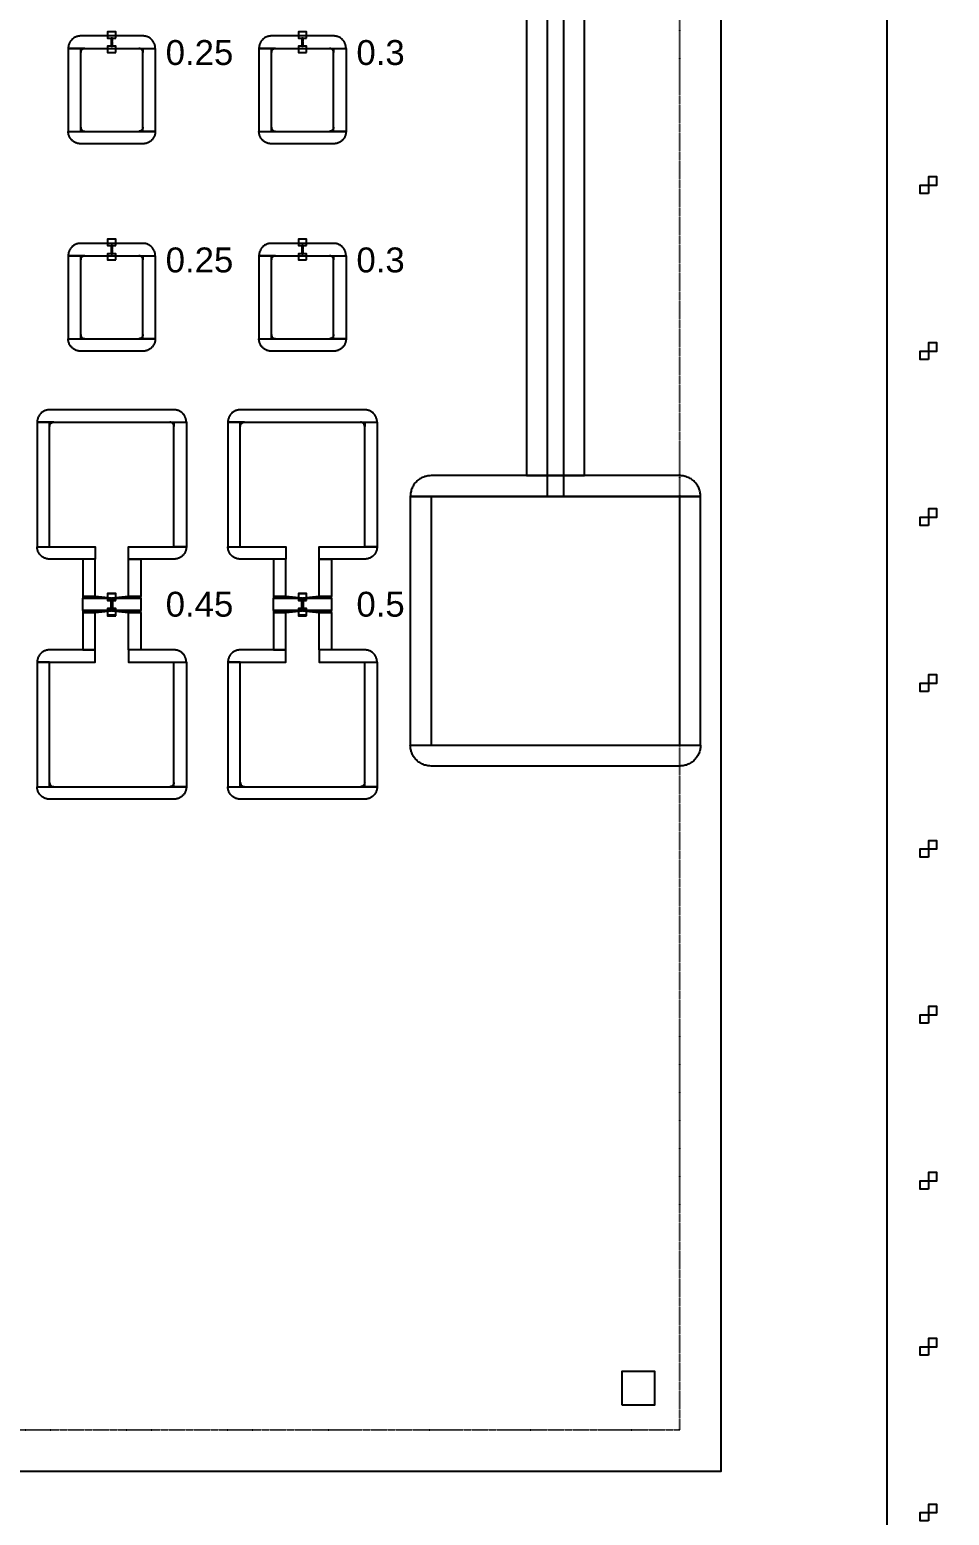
# Model space of a CAD drawing. Extents: x -50000 to 50000, y -50000 to 50000.
# Drawn here: x 19432 to 21650, y -35606 to -32025 of the extents above; entities that cross this region are included whole.
import ezdxf

# ---------------------------------------------------------------- set-up
doc = ezdxf.new("R2010")
doc.units = 0
doc.linetypes.add('DOT', pattern=[0.2, 0, -0.2])
doc.layers.get('0').update_dxf_attribs({"linetype": 'CONTINUOUS'})
for name, color, linetype in [('BASEMETAL', 4, 'CONTINUOUS'), ('DICEGRID', 3, 'CONTINUOUS'), ('FRAME', 8, 'CONTINUOUS'), ('MARKERS', 2, 'CONTINUOUS'), ('SECONDLAYER', 6, 'CONTINUOUS')]:
    doc.layers.add(name, color=color, linetype=linetype)
doc.styles.get("Standard").update_dxf_attribs({"font": 'arial.ttf'})

# ---------------------------------------------------------------- blocks, each defined once
blk = doc.blocks.new('DICINGBORDER')
for points in [[(0, 3600), (20, 3600), (20, 3620), (0, 3620)], [(7200, 3580), (7180, 3580), (7180, 3600), (7200, 3600)], [(0, 3200), (20, 3200), (20, 3220), (0, 3220)], [(7200, 3180), (7180, 3180), (7180, 3200), (7200, 3200)], [(0, 2800), (20, 2800), (20, 2820), (0, 2820)], [(7200, 2780), (7180, 2780), (7180, 2800), (7200, 2800)], [(0, 2400), (20, 2400), (20, 2420), (0, 2420)], [(7200, 2380), (7180, 2380), (7180, 2400), (7200, 2400)], [(0, 2000), (20, 2000), (20, 2020), (0, 2020)], [(7200, 1980), (7180, 1980), (7180, 2000), (7200, 2000)], [(0, 1600), (20, 1600), (20, 1620), (0, 1620)], [(7200, 1580), (7180, 1580), (7180, 1600), (7200, 1600)], [(0, 1200), (20, 1200), (20, 1220), (0, 1220)], [(7200, 1180), (7180, 1180), (7180, 1200), (7200, 1200)], [(0, 800), (20, 800), (20, 820), (0, 820)], [(7200, 780), (7180, 780), (7180, 800), (7200, 800)], [(0, 400), (20, 400), (20, 420), (0, 420)], [(7200, 380), (7180, 380), (7180, 400), (7200, 400)]]:
    blk.add_lwpolyline(points, close=True)
blk = doc.blocks.new('CHIP_JARRAY')
for points in [[(6270, 2800), (6270, 4200), (6130, 4200), (6130, 2800)], [(5130, 3830), (5235, 3830), (5235, 3830), (5235, 3831.6), (5234.8, 3833.1), (5234.6, 3834.7), (5234.3, 3836.2), (5234, 3837.8), (5233.5, 3839.3), (5233, 3840.8), (5232.4, 3842.2), (5231.7, 3843.6), (5231, 3845), (5230.2, 3846.3), (5229.3, 3847.6), (5228.3, 3848.9), (5227.3, 3850.1), (5226.2, 3851.2), (5225.1, 3852.3), (5223.9, 3853.3), (5222.6, 3854.3), (5221.3, 3855.2), (5220, 3856), (5218.6, 3856.7), (5217.2, 3857.4), (5215.8, 3858), (5214.3, 3858.5), (5212.8, 3859), (5211.2, 3859.3), (5209.7, 3859.6), (5208.1, 3859.8), (5206.6, 3860), (5205, 3860), (5055, 3860), (5053.4, 3860), (5051.9, 3859.8), (5050.3, 3859.6), (5048.8, 3859.3), (5047.2, 3859), (5045.7, 3858.5), (5044.2, 3858), (5042.8, 3857.4), (5041.4, 3856.7), (5040, 3856), (5038.7, 3855.2), (5037.4, 3854.3), (5036.1, 3853.3), (5034.9, 3852.3), (5033.8, 3851.2), (5032.7, 3850.1), (5031.7, 3848.9), (5030.7, 3847.6), (5029.8, 3846.3), (5029, 3845), (5028.3, 3843.6), (5027.6, 3842.2), (5027, 3840.8), (5026.5, 3839.3), (5026, 3837.8), (5025.7, 3836.2), (5025.4, 3834.7), (5025.2, 3833.1), (5025, 3831.6), (5025, 3830), (5025, 3830)], [(5590, 3830), (5695, 3830), (5695, 3830), (5695, 3831.6), (5694.8, 3833.1), (5694.6, 3834.7), (5694.3, 3836.2), (5694, 3837.8), (5693.5, 3839.3), (5693, 3840.8), (5692.4, 3842.2), (5691.7, 3843.6), (5691, 3845), (5690.2, 3846.3), (5689.3, 3847.6), (5688.3, 3848.9), (5687.3, 3850.1), (5686.2, 3851.2), (5685.1, 3852.3), (5683.9, 3853.3), (5682.6, 3854.3), (5681.3, 3855.2), (5680, 3856), (5678.6, 3856.7), (5677.2, 3857.4), (5675.8, 3858), (5674.3, 3858.5), (5672.8, 3859), (5671.2, 3859.3), (5669.7, 3859.6), (5668.1, 3859.8), (5666.6, 3860), (5665, 3860), (5515, 3860), (5513.4, 3860), (5511.9, 3859.8), (5510.3, 3859.6), (5508.8, 3859.3), (5507.2, 3859), (5505.7, 3858.5), (5504.2, 3858), (5502.8, 3857.4), (5501.4, 3856.7), (5500, 3856), (5498.7, 3855.2), (5497.4, 3854.3), (5496.1, 3853.3), (5494.9, 3852.3), (5493.8, 3851.2), (5492.7, 3850.1), (5491.7, 3848.9), (5490.7, 3847.6), (5489.8, 3846.3), (5489, 3845), (5488.3, 3843.6), (5487.6, 3842.2), (5487, 3840.8), (5486.5, 3839.3), (5486, 3837.8), (5485.7, 3836.2), (5485.4, 3834.7), (5485.2, 3833.1), (5485, 3831.6), (5485, 3830), (5485, 3830)], [(5055, 3630), (5055, 3830), (5025, 3830), (5025, 3630)], [(5055, 3830), (5055, 3820), (5055.1, 3821), (5055.2, 3822.1), (5055.5, 3823.1), (5055.9, 3824.1), (5056.3, 3825), (5056.9, 3825.9), (5057.6, 3826.7), (5058.3, 3827.4), (5059.1, 3828.1), (5060, 3828.7), (5060.9, 3829.1), (5061.9, 3829.5), (5062.9, 3829.8), (5064, 3829.9), (5065, 3830)], [(5205, 3830), (5205, 3820), (5204.9, 3821), (5204.8, 3822.1), (5204.5, 3823.1), (5204.1, 3824.1), (5203.7, 3825), (5203.1, 3825.9), (5202.4, 3826.7), (5201.7, 3827.4), (5200.9, 3828.1), (5200, 3828.7), (5199.1, 3829.1), (5198.1, 3829.5), (5197.1, 3829.8), (5196, 3829.9), (5195, 3830)], [(5205, 3630), (5205, 3830), (5235, 3830), (5235, 3630)], [(5515, 3630), (5515, 3830), (5485, 3830), (5485, 3630)], [(5515, 3830), (5515, 3820), (5515.1, 3821), (5515.2, 3822.1), (5515.5, 3823.1), (5515.9, 3824.1), (5516.3, 3825), (5516.9, 3825.9), (5517.6, 3826.7), (5518.3, 3827.4), (5519.1, 3828.1), (5520, 3828.7), (5520.9, 3829.1), (5521.9, 3829.5), (5522.9, 3829.8), (5524, 3829.9), (5525, 3830)], [(5665, 3830), (5665, 3820), (5664.9, 3821), (5664.8, 3822.1), (5664.5, 3823.1), (5664.1, 3824.1), (5663.7, 3825), (5663.1, 3825.9), (5662.4, 3826.7), (5661.7, 3827.4), (5660.9, 3828.1), (5660, 3828.7), (5659.1, 3829.1), (5658.1, 3829.5), (5657.1, 3829.8), (5656, 3829.9), (5655, 3830)], [(5665, 3630), (5665, 3830), (5695, 3830), (5695, 3630)], [(5130, 3630), (5235, 3630), (5235, 3630), (5235, 3628.4), (5234.8, 3626.9), (5234.6, 3625.3), (5234.3, 3623.8), (5234, 3622.2), (5233.5, 3620.7), (5233, 3619.2), (5232.4, 3617.8), (5231.7, 3616.4), (5231, 3615), (5230.2, 3613.7), (5229.3, 3612.4), (5228.3, 3611.1), (5227.3, 3609.9), (5226.2, 3608.8), (5225.1, 3607.7), (5223.9, 3606.7), (5222.6, 3605.7), (5221.3, 3604.8), (5220, 3604), (5218.6, 3603.3), (5217.2, 3602.6), (5215.8, 3602), (5214.3, 3601.5), (5212.8, 3601), (5211.2, 3600.7), (5209.7, 3600.4), (5208.1, 3600.2), (5206.6, 3600), (5205, 3600), (5055, 3600), (5053.4, 3600), (5051.9, 3600.2), (5050.3, 3600.4), (5048.8, 3600.7), (5047.2, 3601), (5045.7, 3601.5), (5044.2, 3602), (5042.8, 3602.6), (5041.4, 3603.3), (5040, 3604), (5038.7, 3604.8), (5037.4, 3605.7), (5036.1, 3606.7), (5034.9, 3607.7), (5033.8, 3608.8), (5032.7, 3609.9), (5031.7, 3611.1), (5030.7, 3612.4), (5029.8, 3613.7), (5029, 3615), (5028.3, 3616.4), (5027.6, 3617.8), (5027, 3619.2), (5026.5, 3620.7), (5026, 3622.2), (5025.7, 3623.8), (5025.4, 3625.3), (5025.2, 3626.9), (5025, 3628.4), (5025, 3630), (5025, 3630)], [(5055, 3630), (5055, 3640), (5055.1, 3639), (5055.2, 3637.9), (5055.5, 3636.9), (5055.9, 3635.9), (5056.3, 3635), (5056.9, 3634.1), (5057.6, 3633.3), (5058.3, 3632.6), (5059.1, 3631.9), (5060, 3631.3), (5060.9, 3630.9), (5061.9, 3630.5), (5062.9, 3630.2), (5064, 3630.1), (5065, 3630)], [(5205, 3630), (5205, 3640), (5204.9, 3639), (5204.8, 3637.9), (5204.5, 3636.9), (5204.1, 3635.9), (5203.7, 3635), (5203.1, 3634.1), (5202.4, 3633.3), (5201.7, 3632.6), (5200.9, 3631.9), (5200, 3631.3), (5199.1, 3630.9), (5198.1, 3630.5), (5197.1, 3630.2), (5196, 3630.1), (5195, 3630)], [(5590, 3630), (5695, 3630), (5695, 3630), (5695, 3628.4), (5694.8, 3626.9), (5694.6, 3625.3), (5694.3, 3623.8), (5694, 3622.2), (5693.5, 3620.7), (5693, 3619.2), (5692.4, 3617.8), (5691.7, 3616.4), (5691, 3615), (5690.2, 3613.7), (5689.3, 3612.4), (5688.3, 3611.1), (5687.3, 3609.9), (5686.2, 3608.8), (5685.1, 3607.7), (5683.9, 3606.7), (5682.6, 3605.7), (5681.3, 3604.8), (5680, 3604), (5678.6, 3603.3), (5677.2, 3602.6), (5675.8, 3602), (5674.3, 3601.5), (5672.8, 3601), (5671.2, 3600.7), (5669.7, 3600.4), (5668.1, 3600.2), (5666.6, 3600), (5665, 3600), (5515, 3600), (5513.4, 3600), (5511.9, 3600.2), (5510.3, 3600.4), (5508.8, 3600.7), (5507.2, 3601), (5505.7, 3601.5), (5504.2, 3602), (5502.8, 3602.6), (5501.4, 3603.3), (5500, 3604), (5498.7, 3604.8), (5497.4, 3605.7), (5496.1, 3606.7), (5494.9, 3607.7), (5493.8, 3608.8), (5492.7, 3609.9), (5491.7, 3611.1), (5490.7, 3612.4), (5489.8, 3613.7), (5489, 3615), (5488.3, 3616.4), (5487.6, 3617.8), (5487, 3619.2), (5486.5, 3620.7), (5486, 3622.2), (5485.7, 3623.8), (5485.4, 3625.3), (5485.2, 3626.9), (5485, 3628.4), (5485, 3630), (5485, 3630)], [(5515, 3630), (5515, 3640), (5515.1, 3639), (5515.2, 3637.9), (5515.5, 3636.9), (5515.9, 3635.9), (5516.3, 3635), (5516.9, 3634.1), (5517.6, 3633.3), (5518.3, 3632.6), (5519.1, 3631.9), (5520, 3631.3), (5520.9, 3630.9), (5521.9, 3630.5), (5522.9, 3630.2), (5524, 3630.1), (5525, 3630)], [(5665, 3630), (5665, 3640), (5664.9, 3639), (5664.8, 3637.9), (5664.5, 3636.9), (5664.1, 3635.9), (5663.7, 3635), (5663.1, 3634.1), (5662.4, 3633.3), (5661.7, 3632.6), (5660.9, 3631.9), (5660, 3631.3), (5659.1, 3630.9), (5658.1, 3630.5), (5657.1, 3630.2), (5656, 3630.1), (5655, 3630)], [(5130, 3330), (5235, 3330), (5235, 3330), (5235, 3331.6), (5234.8, 3333.1), (5234.6, 3334.7), (5234.3, 3336.2), (5234, 3337.8), (5233.5, 3339.3), (5233, 3340.8), (5232.4, 3342.2), (5231.7, 3343.6), (5231, 3345), (5230.2, 3346.3), (5229.3, 3347.6), (5228.3, 3348.9), (5227.3, 3350.1), (5226.2, 3351.2), (5225.1, 3352.3), (5223.9, 3353.3), (5222.6, 3354.3), (5221.3, 3355.2), (5220, 3356), (5218.6, 3356.7), (5217.2, 3357.4), (5215.8, 3358), (5214.3, 3358.5), (5212.8, 3359), (5211.2, 3359.3), (5209.7, 3359.6), (5208.1, 3359.8), (5206.6, 3360), (5205, 3360), (5055, 3360), (5053.4, 3360), (5051.9, 3359.8), (5050.3, 3359.6), (5048.8, 3359.3), (5047.2, 3359), (5045.7, 3358.5), (5044.2, 3358), (5042.8, 3357.4), (5041.4, 3356.7), (5040, 3356), (5038.7, 3355.2), (5037.4, 3354.3), (5036.1, 3353.3), (5034.9, 3352.3), (5033.8, 3351.2), (5032.7, 3350.1), (5031.7, 3348.9), (5030.7, 3347.6), (5029.8, 3346.3), (5029, 3345), (5028.3, 3343.6), (5027.6, 3342.2), (5027, 3340.8), (5026.5, 3339.3), (5026, 3337.8), (5025.7, 3336.2), (5025.4, 3334.7), (5025.2, 3333.1), (5025, 3331.6), (5025, 3330), (5025, 3330)], [(5590, 3330), (5695, 3330), (5695, 3330), (5695, 3331.6), (5694.8, 3333.1), (5694.6, 3334.7), (5694.3, 3336.2), (5694, 3337.8), (5693.5, 3339.3), (5693, 3340.8), (5692.4, 3342.2), (5691.7, 3343.6), (5691, 3345), (5690.2, 3346.3), (5689.3, 3347.6), (5688.3, 3348.9), (5687.3, 3350.1), (5686.2, 3351.2), (5685.1, 3352.3), (5683.9, 3353.3), (5682.6, 3354.3), (5681.3, 3355.2), (5680, 3356), (5678.6, 3356.7), (5677.2, 3357.4), (5675.8, 3358), (5674.3, 3358.5), (5672.8, 3359), (5671.2, 3359.3), (5669.7, 3359.6), (5668.1, 3359.8), (5666.6, 3360), (5665, 3360), (5515, 3360), (5513.4, 3360), (5511.9, 3359.8), (5510.3, 3359.6), (5508.8, 3359.3), (5507.2, 3359), (5505.7, 3358.5), (5504.2, 3358), (5502.8, 3357.4), (5501.4, 3356.7), (5500, 3356), (5498.7, 3355.2), (5497.4, 3354.3), (5496.1, 3353.3), (5494.9, 3352.3), (5493.8, 3351.2), (5492.7, 3350.1), (5491.7, 3348.9), (5490.7, 3347.6), (5489.8, 3346.3), (5489, 3345), (5488.3, 3343.6), (5487.6, 3342.2), (5487, 3340.8), (5486.5, 3339.3), (5486, 3337.8), (5485.7, 3336.2), (5485.4, 3334.7), (5485.2, 3333.1), (5485, 3331.6), (5485, 3330), (5485, 3330)], [(5055, 3130), (5055, 3330), (5025, 3330), (5025, 3130)], [(5055, 3330), (5055, 3320), (5055.1, 3321), (5055.2, 3322.1), (5055.5, 3323.1), (5055.9, 3324.1), (5056.3, 3325), (5056.9, 3325.9), (5057.6, 3326.7), (5058.3, 3327.4), (5059.1, 3328.1), (5060, 3328.7), (5060.9, 3329.1), (5061.9, 3329.5), (5062.9, 3329.8), (5064, 3329.9), (5065, 3330)], [(5205, 3330), (5205, 3320), (5204.9, 3321), (5204.8, 3322.1), (5204.5, 3323.1), (5204.1, 3324.1), (5203.7, 3325), (5203.1, 3325.9), (5202.4, 3326.7), (5201.7, 3327.4), (5200.9, 3328.1), (5200, 3328.7), (5199.1, 3329.1), (5198.1, 3329.5), (5197.1, 3329.8), (5196, 3329.9), (5195, 3330)], [(5205, 3130), (5205, 3330), (5235, 3330), (5235, 3130)], [(5515, 3130), (5515, 3330), (5485, 3330), (5485, 3130)], [(5515, 3330), (5515, 3320), (5515.1, 3321), (5515.2, 3322.1), (5515.5, 3323.1), (5515.9, 3324.1), (5516.3, 3325), (5516.9, 3325.9), (5517.6, 3326.7), (5518.3, 3327.4), (5519.1, 3328.1), (5520, 3328.7), (5520.9, 3329.1), (5521.9, 3329.5), (5522.9, 3329.8), (5524, 3329.9), (5525, 3330)], [(5665, 3330), (5665, 3320), (5664.9, 3321), (5664.8, 3322.1), (5664.5, 3323.1), (5664.1, 3324.1), (5663.7, 3325), (5663.1, 3325.9), (5662.4, 3326.7), (5661.7, 3327.4), (5660.9, 3328.1), (5660, 3328.7), (5659.1, 3329.1), (5658.1, 3329.5), (5657.1, 3329.8), (5656, 3329.9), (5655, 3330)], [(5665, 3130), (5665, 3330), (5695, 3330), (5695, 3130)], [(5130, 3130), (5235, 3130), (5235, 3130), (5235, 3128.4), (5234.8, 3126.9), (5234.6, 3125.3), (5234.3, 3123.8), (5234, 3122.2), (5233.5, 3120.7), (5233, 3119.2), (5232.4, 3117.8), (5231.7, 3116.4), (5231, 3115), (5230.2, 3113.7), (5229.3, 3112.4), (5228.3, 3111.1), (5227.3, 3109.9), (5226.2, 3108.8), (5225.1, 3107.7), (5223.9, 3106.7), (5222.6, 3105.7), (5221.3, 3104.8), (5220, 3104), (5218.6, 3103.3), (5217.2, 3102.6), (5215.8, 3102), (5214.3, 3101.5), (5212.8, 3101), (5211.2, 3100.7), (5209.7, 3100.4), (5208.1, 3100.2), (5206.6, 3100), (5205, 3100), (5055, 3100), (5053.4, 3100), (5051.9, 3100.2), (5050.3, 3100.4), (5048.8, 3100.7), (5047.2, 3101), (5045.7, 3101.5), (5044.2, 3102), (5042.8, 3102.6), (5041.4, 3103.3), (5040, 3104), (5038.7, 3104.8), (5037.4, 3105.7), (5036.1, 3106.7), (5034.9, 3107.7), (5033.8, 3108.8), (5032.7, 3109.9), (5031.7, 3111.1), (5030.7, 3112.4), (5029.8, 3113.7), (5029, 3115), (5028.3, 3116.4), (5027.6, 3117.8), (5027, 3119.2), (5026.5, 3120.7), (5026, 3122.2), (5025.7, 3123.8), (5025.4, 3125.3), (5025.2, 3126.9), (5025, 3128.4), (5025, 3130), (5025, 3130)], [(5055, 3130), (5055, 3140), (5055.1, 3139), (5055.2, 3137.9), (5055.5, 3136.9), (5055.9, 3135.9), (5056.3, 3135), (5056.9, 3134.1), (5057.6, 3133.3), (5058.3, 3132.6), (5059.1, 3131.9), (5060, 3131.3), (5060.9, 3130.9), (5061.9, 3130.5), (5062.9, 3130.2), (5064, 3130.1), (5065, 3130)], [(5205, 3130), (5205, 3140), (5204.9, 3139), (5204.8, 3137.9), (5204.5, 3136.9), (5204.1, 3135.9), (5203.7, 3135), (5203.1, 3134.1), (5202.4, 3133.3), (5201.7, 3132.6), (5200.9, 3131.9), (5200, 3131.3), (5199.1, 3130.9), (5198.1, 3130.5), (5197.1, 3130.2), (5196, 3130.1), (5195, 3130)], [(5590, 3130), (5695, 3130), (5695, 3130), (5695, 3128.4), (5694.8, 3126.9), (5694.6, 3125.3), (5694.3, 3123.8), (5694, 3122.2), (5693.5, 3120.7), (5693, 3119.2), (5692.4, 3117.8), (5691.7, 3116.4), (5691, 3115), (5690.2, 3113.7), (5689.3, 3112.4), (5688.3, 3111.1), (5687.3, 3109.9), (5686.2, 3108.8), (5685.1, 3107.7), (5683.9, 3106.7), (5682.6, 3105.7), (5681.3, 3104.8), (5680, 3104), (5678.6, 3103.3), (5677.2, 3102.6), (5675.8, 3102), (5674.3, 3101.5), (5672.8, 3101), (5671.2, 3100.7), (5669.7, 3100.4), (5668.1, 3100.2), (5666.6, 3100), (5665, 3100), (5515, 3100), (5513.4, 3100), (5511.9, 3100.2), (5510.3, 3100.4), (5508.8, 3100.7), (5507.2, 3101), (5505.7, 3101.5), (5504.2, 3102), (5502.8, 3102.6), (5501.4, 3103.3), (5500, 3104), (5498.7, 3104.8), (5497.4, 3105.7), (5496.1, 3106.7), (5494.9, 3107.7), (5493.8, 3108.8), (5492.7, 3109.9), (5491.7, 3111.1), (5490.7, 3112.4), (5489.8, 3113.7), (5489, 3115), (5488.3, 3116.4), (5487.6, 3117.8), (5487, 3119.2), (5486.5, 3120.7), (5486, 3122.2), (5485.7, 3123.8), (5485.4, 3125.3), (5485.2, 3126.9), (5485, 3128.4), (5485, 3130), (5485, 3130)], [(5515, 3130), (5515, 3140), (5515.1, 3139), (5515.2, 3137.9), (5515.5, 3136.9), (5515.9, 3135.9), (5516.3, 3135), (5516.9, 3134.1), (5517.6, 3133.3), (5518.3, 3132.6), (5519.1, 3131.9), (5520, 3131.3), (5520.9, 3130.9), (5521.9, 3130.5), (5522.9, 3130.2), (5524, 3130.1), (5525, 3130)], [(5665, 3130), (5665, 3140), (5664.9, 3139), (5664.8, 3137.9), (5664.5, 3136.9), (5664.1, 3135.9), (5663.7, 3135), (5663.1, 3134.1), (5662.4, 3133.3), (5661.7, 3132.6), (5660.9, 3131.9), (5660, 3131.3), (5659.1, 3130.9), (5658.1, 3130.5), (5657.1, 3130.2), (5656, 3130.1), (5655, 3130)], [(5130, 2928.7), (5310, 2928.7), (5310, 2928.7), (5310, 2930.3), (5309.8, 2931.8), (5309.6, 2933.4), (5309.3, 2934.9), (5309, 2936.5), (5308.5, 2938), (5308, 2939.5), (5307.4, 2940.9), (5306.7, 2942.3), (5306, 2943.7), (5305.2, 2945), (5304.3, 2946.3), (5303.3, 2947.6), (5302.3, 2948.8), (5301.2, 2949.9), (5300.1, 2951), (5298.9, 2952), (5297.6, 2953), (5296.3, 2953.9), (5295, 2954.7), (5293.6, 2955.4), (5292.2, 2956.1), (5290.8, 2956.7), (5289.3, 2957.2), (5287.8, 2957.7), (5286.2, 2958), (5284.7, 2958.3), (5283.1, 2958.5), (5281.6, 2958.7), (5280, 2958.7), (4980, 2958.7), (4978.4, 2958.7), (4976.9, 2958.5), (4975.3, 2958.3), (4973.8, 2958), (4972.2, 2957.7), (4970.7, 2957.2), (4969.2, 2956.7), (4967.8, 2956.1), (4966.4, 2955.4), (4965, 2954.7), (4963.7, 2953.9), (4962.4, 2953), (4961.1, 2952), (4959.9, 2951), (4958.8, 2949.9), (4957.7, 2948.8), (4956.7, 2947.6), (4955.7, 2946.3), (4954.8, 2945), (4954, 2943.7), (4953.3, 2942.3), (4952.6, 2940.9), (4952, 2939.5), (4951.5, 2938), (4951, 2936.5), (4950.7, 2934.9), (4950.4, 2933.4), (4950.2, 2931.8), (4950, 2930.3), (4950, 2928.7), (4950, 2928.7)], [(5590, 2928.7), (5770, 2928.7), (5770, 2928.7), (5770, 2930.3), (5769.8, 2931.8), (5769.6, 2933.4), (5769.3, 2934.9), (5769, 2936.5), (5768.5, 2938), (5768, 2939.5), (5767.4, 2940.9), (5766.7, 2942.3), (5766, 2943.7), (5765.2, 2945), (5764.3, 2946.3), (5763.3, 2947.6), (5762.3, 2948.8), (5761.2, 2949.9), (5760.1, 2951), (5758.9, 2952), (5757.6, 2953), (5756.3, 2953.9), (5755, 2954.7), (5753.6, 2955.4), (5752.2, 2956.1), (5750.8, 2956.7), (5749.3, 2957.2), (5747.8, 2957.7), (5746.2, 2958), (5744.7, 2958.3), (5743.1, 2958.5), (5741.6, 2958.7), (5740, 2958.7), (5440, 2958.7), (5438.4, 2958.7), (5436.9, 2958.5), (5435.3, 2958.3), (5433.8, 2958), (5432.2, 2957.7), (5430.7, 2957.2), (5429.2, 2956.7), (5427.8, 2956.1), (5426.4, 2955.4), (5425, 2954.7), (5423.7, 2953.9), (5422.4, 2953), (5421.1, 2952), (5419.9, 2951), (5418.8, 2949.9), (5417.7, 2948.8), (5416.7, 2947.6), (5415.7, 2946.3), (5414.8, 2945), (5414, 2943.7), (5413.3, 2942.3), (5412.6, 2940.9), (5412, 2939.5), (5411.5, 2938), (5411, 2936.5), (5410.7, 2934.9), (5410.4, 2933.4), (5410.2, 2931.8), (5410, 2930.3), (5410, 2928.7), (5410, 2928.7)], [(4980, 2628.7), (4980, 2928.7), (4950, 2928.7), (4950, 2628.7)], [(4980, 2928.7), (4980, 2918.7), (4980.1, 2919.7), (4980.2, 2920.8), (4980.5, 2921.8), (4980.9, 2922.8), (4981.3, 2923.7), (4981.9, 2924.6), (4982.6, 2925.4), (4983.3, 2926.1), (4984.1, 2926.8), (4985, 2927.4), (4985.9, 2927.8), (4986.9, 2928.2), (4987.9, 2928.5), (4989, 2928.6), (4990, 2928.7)], [(5280, 2928.7), (5280, 2918.7), (5279.9, 2919.7), (5279.8, 2920.8), (5279.5, 2921.8), (5279.1, 2922.8), (5278.7, 2923.7), (5278.1, 2924.6), (5277.4, 2925.4), (5276.7, 2926.1), (5275.9, 2926.8), (5275, 2927.4), (5274.1, 2927.8), (5273.1, 2928.2), (5272.1, 2928.5), (5271, 2928.6), (5270, 2928.7)], [(5280, 2628.7), (5280, 2928.7), (5310, 2928.7), (5310, 2628.7)], [(5440, 2628.7), (5440, 2928.7), (5410, 2928.7), (5410, 2628.7)], [(5440, 2928.7), (5440, 2918.7), (5440.1, 2919.7), (5440.2, 2920.8), (5440.5, 2921.8), (5440.9, 2922.8), (5441.3, 2923.7), (5441.9, 2924.6), (5442.6, 2925.4), (5443.3, 2926.1), (5444.1, 2926.8), (5445, 2927.4), (5445.9, 2927.8), (5446.9, 2928.2), (5447.9, 2928.5), (5449, 2928.6), (5450, 2928.7)], [(5740, 2928.7), (5740, 2918.7), (5739.9, 2919.7), (5739.8, 2920.8), (5739.5, 2921.8), (5739.1, 2922.8), (5738.7, 2923.7), (5738.1, 2924.6), (5737.4, 2925.4), (5736.7, 2926.1), (5735.9, 2926.8), (5735, 2927.4), (5734.1, 2927.8), (5733.1, 2928.2), (5732.1, 2928.5), (5731, 2928.6), (5730, 2928.7)], [(5740, 2628.7), (5740, 2928.7), (5770, 2928.7), (5770, 2628.7)], [(6200, 2750), (6550, 2750), (6550, 2750), (6549.9, 2752.6), (6549.7, 2755.2), (6549.4, 2757.8), (6548.9, 2760.4), (6548.3, 2762.9), (6547.6, 2765.5), (6546.7, 2767.9), (6545.7, 2770.3), (6544.6, 2772.7), (6543.3, 2775), (6541.9, 2777.2), (6540.5, 2779.4), (6538.9, 2781.5), (6537.2, 2783.5), (6535.4, 2785.4), (6533.5, 2787.2), (6531.5, 2788.9), (6529.4, 2790.5), (6527.2, 2791.9), (6525, 2793.3), (6522.7, 2794.6), (6520.3, 2795.7), (6517.9, 2796.7), (6515.5, 2797.6), (6512.9, 2798.3), (6510.4, 2798.9), (6507.8, 2799.4), (6505.2, 2799.7), (6502.6, 2799.9), (6500, 2800), (5900, 2800), (5897.4, 2799.9), (5894.8, 2799.7), (5892.2, 2799.4), (5889.6, 2798.9), (5887.1, 2798.3), (5884.5, 2797.6), (5882.1, 2796.7), (5879.7, 2795.7), (5877.3, 2794.6), (5875, 2793.3), (5872.8, 2791.9), (5870.6, 2790.5), (5868.5, 2788.9), (5866.5, 2787.2), (5864.6, 2785.4), (5862.8, 2783.5), (5861.1, 2781.5), (5859.5, 2779.4), (5858.1, 2777.2), (5856.7, 2775), (5855.4, 2772.7), (5854.3, 2770.3), (5853.3, 2767.9), (5852.4, 2765.5), (5851.7, 2762.9), (5851.1, 2760.4), (5850.6, 2757.8), (5850.3, 2755.2), (5850.1, 2752.6), (5850, 2750), (5850, 2750)], [(6550, 2150), (6550, 2750), (5850, 2750), (5850, 2150)], [(5020, 2628.7), (5090, 2628.7), (5090, 2598.7), (4980, 2598.7), (4978.4, 2598.7), (4976.9, 2598.9), (4975.3, 2599.1), (4973.8, 2599.4), (4972.2, 2599.7), (4970.7, 2600.2), (4969.2, 2600.7), (4967.8, 2601.3), (4966.4, 2602), (4965, 2602.7), (4963.7, 2603.5), (4962.4, 2604.4), (4961.1, 2605.4), (4959.9, 2606.4), (4958.8, 2607.5), (4957.7, 2608.6), (4956.7, 2609.8), (4955.7, 2611.1), (4954.8, 2612.4), (4954, 2613.7), (4953.3, 2615.1), (4952.6, 2616.5), (4952, 2617.9), (4951.5, 2619.4), (4951, 2620.9), (4950.7, 2622.5), (4950.4, 2624), (4950.2, 2625.6), (4950, 2627.1), (4950, 2628.7), (4950, 2628.7)], [(5240, 2628.7), (5310, 2628.7), (5310, 2628.7), (5310, 2627.1), (5309.8, 2625.6), (5309.6, 2624), (5309.3, 2622.5), (5309, 2620.9), (5308.5, 2619.4), (5308, 2617.9), (5307.4, 2616.5), (5306.7, 2615.1), (5306, 2613.7), (5305.2, 2612.4), (5304.3, 2611.1), (5303.3, 2609.8), (5302.3, 2608.6), (5301.2, 2607.5), (5300.1, 2606.4), (5298.9, 2605.4), (5297.6, 2604.4), (5296.3, 2603.5), (5295, 2602.7), (5293.6, 2602), (5292.2, 2601.3), (5290.8, 2600.7), (5289.3, 2600.2), (5287.8, 2599.7), (5286.2, 2599.4), (5284.7, 2599.1), (5283.1, 2598.9), (5281.6, 2598.7), (5280, 2598.7), (5170, 2598.7), (5170, 2628.7)], [(5480, 2628.7), (5550, 2628.7), (5550, 2598.7), (5440, 2598.7), (5438.4, 2598.7), (5436.9, 2598.9), (5435.3, 2599.1), (5433.8, 2599.4), (5432.2, 2599.7), (5430.7, 2600.2), (5429.2, 2600.7), (5427.8, 2601.3), (5426.4, 2602), (5425, 2602.7), (5423.7, 2603.5), (5422.4, 2604.4), (5421.1, 2605.4), (5419.9, 2606.4), (5418.8, 2607.5), (5417.7, 2608.6), (5416.7, 2609.8), (5415.7, 2611.1), (5414.8, 2612.4), (5414, 2613.7), (5413.3, 2615.1), (5412.6, 2616.5), (5412, 2617.9), (5411.5, 2619.4), (5411, 2620.9), (5410.7, 2622.5), (5410.4, 2624), (5410.2, 2625.6), (5410, 2627.1), (5410, 2628.7), (5410, 2628.7)], [(5700, 2628.7), (5770, 2628.7), (5770, 2628.7), (5770, 2627.1), (5769.8, 2625.6), (5769.6, 2624), (5769.3, 2622.5), (5769, 2620.9), (5768.5, 2619.4), (5768, 2617.9), (5767.4, 2616.5), (5766.7, 2615.1), (5766, 2613.7), (5765.2, 2612.4), (5764.3, 2611.1), (5763.3, 2609.8), (5762.3, 2608.6), (5761.2, 2607.5), (5760.1, 2606.4), (5758.9, 2605.4), (5757.6, 2604.4), (5756.3, 2603.5), (5755, 2602.7), (5753.6, 2602), (5752.2, 2601.3), (5750.8, 2600.7), (5749.3, 2600.2), (5747.8, 2599.7), (5746.2, 2599.4), (5744.7, 2599.1), (5743.1, 2598.9), (5741.6, 2598.7), (5740, 2598.7), (5630, 2598.7), (5630, 2628.7)], [(5090, 2508.7), (5090, 2598.7), (5060, 2598.7), (5060, 2508.7)], [(5170, 2508.7), (5170, 2598.7), (5200, 2598.7), (5200, 2508.7)], [(5550, 2508.7), (5550, 2598.7), (5520, 2598.7), (5520, 2508.7)], [(5630, 2508.7), (5630, 2598.7), (5660, 2598.7), (5660, 2508.7)], [(5129, 2504.7), (5090, 2508.7), (5060, 2508.7), (5060, 2504.7)], [(5200, 2504.7), (5200, 2508.7), (5170, 2508.7), (5131, 2504.7)], [(5589, 2504.7), (5550, 2508.7), (5520, 2508.7), (5520, 2504.7)], [(5660, 2504.7), (5660, 2508.7), (5630, 2508.7), (5591, 2504.7)], [(5200, 2504.7), (5200, 2474.7), (5060, 2474.7), (5060, 2504.7)], [(5090, 2470), (5129, 2474), (5060, 2474), (5060, 2470)], [(5200, 2470), (5200, 2474), (5131, 2474), (5170, 2470)], [(5660, 2504.7), (5660, 2474.7), (5520, 2474.7), (5520, 2504.7)], [(5550, 2470), (5589, 2474), (5520, 2474), (5520, 2470)], [(5660, 2470), (5660, 2474), (5591, 2474), (5630, 2470)], [(5090, 2380), (5090, 2470), (5060, 2470), (5060, 2380)], [(5170, 2380), (5170, 2470), (5200, 2470), (5200, 2380)], [(5550, 2380), (5550, 2470), (5520, 2470), (5520, 2380)], [(5630, 2380), (5630, 2470), (5660, 2470), (5660, 2380)], [(5020, 2350), (5090, 2350), (5090, 2380), (4980, 2380), (4978.4, 2380), (4976.9, 2379.8), (4975.3, 2379.6), (4973.8, 2379.3), (4972.2, 2379), (4970.7, 2378.5), (4969.2, 2378), (4967.8, 2377.4), (4966.4, 2376.7), (4965, 2376), (4963.7, 2375.2), (4962.4, 2374.3), (4961.1, 2373.3), (4959.9, 2372.3), (4958.8, 2371.2), (4957.7, 2370.1), (4956.7, 2368.9), (4955.7, 2367.6), (4954.8, 2366.3), (4954, 2365), (4953.3, 2363.6), (4952.6, 2362.2), (4952, 2360.8), (4951.5, 2359.3), (4951, 2357.8), (4950.7, 2356.2), (4950.4, 2354.7), (4950.2, 2353.1), (4950, 2351.6), (4950, 2350), (4950, 2350)], [(5240, 2350), (5310, 2350), (5310, 2350), (5310, 2351.6), (5309.8, 2353.1), (5309.6, 2354.7), (5309.3, 2356.2), (5309, 2357.8), (5308.5, 2359.3), (5308, 2360.8), (5307.4, 2362.2), (5306.7, 2363.6), (5306, 2365), (5305.2, 2366.3), (5304.3, 2367.6), (5303.3, 2368.9), (5302.3, 2370.1), (5301.2, 2371.2), (5300.1, 2372.3), (5298.9, 2373.3), (5297.6, 2374.3), (5296.3, 2375.2), (5295, 2376), (5293.6, 2376.7), (5292.2, 2377.4), (5290.8, 2378), (5289.3, 2378.5), (5287.8, 2379), (5286.2, 2379.3), (5284.7, 2379.6), (5283.1, 2379.8), (5281.6, 2380), (5280, 2380), (5170, 2380), (5170, 2350)], [(5480, 2350), (5550, 2350), (5550, 2380), (5440, 2380), (5438.4, 2380), (5436.9, 2379.8), (5435.3, 2379.6), (5433.8, 2379.3), (5432.2, 2379), (5430.7, 2378.5), (5429.2, 2378), (5427.8, 2377.4), (5426.4, 2376.7), (5425, 2376), (5423.7, 2375.2), (5422.4, 2374.3), (5421.1, 2373.3), (5419.9, 2372.3), (5418.8, 2371.2), (5417.7, 2370.1), (5416.7, 2368.9), (5415.7, 2367.6), (5414.8, 2366.3), (5414, 2365), (5413.3, 2363.6), (5412.6, 2362.2), (5412, 2360.8), (5411.5, 2359.3), (5411, 2357.8), (5410.7, 2356.2), (5410.4, 2354.7), (5410.2, 2353.1), (5410, 2351.6), (5410, 2350), (5410, 2350)], [(5700, 2350), (5770, 2350), (5770, 2350), (5770, 2351.6), (5769.8, 2353.1), (5769.6, 2354.7), (5769.3, 2356.2), (5769, 2357.8), (5768.5, 2359.3), (5768, 2360.8), (5767.4, 2362.2), (5766.7, 2363.6), (5766, 2365), (5765.2, 2366.3), (5764.3, 2367.6), (5763.3, 2368.9), (5762.3, 2370.1), (5761.2, 2371.2), (5760.1, 2372.3), (5758.9, 2373.3), (5757.6, 2374.3), (5756.3, 2375.2), (5755, 2376), (5753.6, 2376.7), (5752.2, 2377.4), (5750.8, 2378), (5749.3, 2378.5), (5747.8, 2379), (5746.2, 2379.3), (5744.7, 2379.6), (5743.1, 2379.8), (5741.6, 2380), (5740, 2380), (5630, 2380), (5630, 2350)], [(4980, 2050), (4980, 2350), (4950, 2350), (4950, 2050)], [(5280, 2050), (5280, 2350), (5310, 2350), (5310, 2050)], [(5440, 2050), (5440, 2350), (5410, 2350), (5410, 2050)], [(5740, 2050), (5740, 2350), (5770, 2350), (5770, 2050)], [(6200, 2150), (6550, 2150), (6550, 2150), (6549.9, 2147.4), (6549.7, 2144.8), (6549.4, 2142.2), (6548.9, 2139.6), (6548.3, 2137.1), (6547.6, 2134.5), (6546.7, 2132.1), (6545.7, 2129.7), (6544.6, 2127.3), (6543.3, 2125), (6541.9, 2122.8), (6540.5, 2120.6), (6538.9, 2118.5), (6537.2, 2116.5), (6535.4, 2114.6), (6533.5, 2112.8), (6531.5, 2111.1), (6529.4, 2109.5), (6527.2, 2108.1), (6525, 2106.7), (6522.7, 2105.4), (6520.3, 2104.3), (6517.9, 2103.3), (6515.5, 2102.4), (6512.9, 2101.7), (6510.4, 2101.1), (6507.8, 2100.6), (6505.2, 2100.3), (6502.6, 2100.1), (6500, 2100), (5900, 2100), (5897.4, 2100.1), (5894.8, 2100.3), (5892.2, 2100.6), (5889.6, 2101.1), (5887.1, 2101.7), (5884.5, 2102.4), (5882.1, 2103.3), (5879.7, 2104.3), (5877.3, 2105.4), (5875, 2106.7), (5872.8, 2108.1), (5870.6, 2109.5), (5868.5, 2111.1), (5866.5, 2112.8), (5864.6, 2114.6), (5862.8, 2116.5), (5861.1, 2118.5), (5859.5, 2120.6), (5858.1, 2122.8), (5856.7, 2125), (5855.4, 2127.3), (5854.3, 2129.7), (5853.3, 2132.1), (5852.4, 2134.5), (5851.7, 2137.1), (5851.1, 2139.6), (5850.6, 2142.2), (5850.3, 2144.8), (5850.1, 2147.4), (5850, 2150), (5850, 2150)], [(5130, 2050), (5310, 2050), (5310, 2050), (5310, 2048.4), (5309.8, 2046.9), (5309.6, 2045.3), (5309.3, 2043.8), (5309, 2042.2), (5308.5, 2040.7), (5308, 2039.2), (5307.4, 2037.8), (5306.7, 2036.4), (5306, 2035), (5305.2, 2033.7), (5304.3, 2032.4), (5303.3, 2031.1), (5302.3, 2029.9), (5301.2, 2028.8), (5300.1, 2027.7), (5298.9, 2026.7), (5297.6, 2025.7), (5296.3, 2024.8), (5295, 2024), (5293.6, 2023.3), (5292.2, 2022.6), (5290.8, 2022), (5289.3, 2021.5), (5287.8, 2021), (5286.2, 2020.7), (5284.7, 2020.4), (5283.1, 2020.2), (5281.6, 2020), (5280, 2020), (4980, 2020), (4978.4, 2020), (4976.9, 2020.2), (4975.3, 2020.4), (4973.8, 2020.7), (4972.2, 2021), (4970.7, 2021.5), (4969.2, 2022), (4967.8, 2022.6), (4966.4, 2023.3), (4965, 2024), (4963.7, 2024.8), (4962.4, 2025.7), (4961.1, 2026.7), (4959.9, 2027.7), (4958.8, 2028.8), (4957.7, 2029.9), (4956.7, 2031.1), (4955.7, 2032.4), (4954.8, 2033.7), (4954, 2035), (4953.3, 2036.4), (4952.6, 2037.8), (4952, 2039.2), (4951.5, 2040.7), (4951, 2042.2), (4950.7, 2043.8), (4950.4, 2045.3), (4950.2, 2046.9), (4950, 2048.4), (4950, 2050), (4950, 2050)], [(4980, 2050), (4980, 2060), (4980.1, 2059), (4980.2, 2057.9), (4980.5, 2056.9), (4980.9, 2055.9), (4981.3, 2055), (4981.9, 2054.1), (4982.6, 2053.3), (4983.3, 2052.6), (4984.1, 2051.9), (4985, 2051.3), (4985.9, 2050.9), (4986.9, 2050.5), (4987.9, 2050.2), (4989, 2050.1), (4990, 2050)], [(5280, 2050), (5280, 2060), (5279.9, 2059), (5279.8, 2057.9), (5279.5, 2056.9), (5279.1, 2055.9), (5278.7, 2055), (5278.1, 2054.1), (5277.4, 2053.3), (5276.7, 2052.6), (5275.9, 2051.9), (5275, 2051.3), (5274.1, 2050.9), (5273.1, 2050.5), (5272.1, 2050.2), (5271, 2050.1), (5270, 2050)], [(5590, 2050), (5770, 2050), (5770, 2050), (5770, 2048.4), (5769.8, 2046.9), (5769.6, 2045.3), (5769.3, 2043.8), (5769, 2042.2), (5768.5, 2040.7), (5768, 2039.2), (5767.4, 2037.8), (5766.7, 2036.4), (5766, 2035), (5765.2, 2033.7), (5764.3, 2032.4), (5763.3, 2031.1), (5762.3, 2029.9), (5761.2, 2028.8), (5760.1, 2027.7), (5758.9, 2026.7), (5757.6, 2025.7), (5756.3, 2024.8), (5755, 2024), (5753.6, 2023.3), (5752.2, 2022.6), (5750.8, 2022), (5749.3, 2021.5), (5747.8, 2021), (5746.2, 2020.7), (5744.7, 2020.4), (5743.1, 2020.2), (5741.6, 2020), (5740, 2020), (5440, 2020), (5438.4, 2020), (5436.9, 2020.2), (5435.3, 2020.4), (5433.8, 2020.7), (5432.2, 2021), (5430.7, 2021.5), (5429.2, 2022), (5427.8, 2022.6), (5426.4, 2023.3), (5425, 2024), (5423.7, 2024.8), (5422.4, 2025.7), (5421.1, 2026.7), (5419.9, 2027.7), (5418.8, 2028.8), (5417.7, 2029.9), (5416.7, 2031.1), (5415.7, 2032.4), (5414.8, 2033.7), (5414, 2035), (5413.3, 2036.4), (5412.6, 2037.8), (5412, 2039.2), (5411.5, 2040.7), (5411, 2042.2), (5410.7, 2043.8), (5410.4, 2045.3), (5410.2, 2046.9), (5410, 2048.4), (5410, 2050), (5410, 2050)], [(5440, 2050), (5440, 2060), (5440.1, 2059), (5440.2, 2057.9), (5440.5, 2056.9), (5440.9, 2055.9), (5441.3, 2055), (5441.9, 2054.1), (5442.6, 2053.3), (5443.3, 2052.6), (5444.1, 2051.9), (5445, 2051.3), (5445.9, 2050.9), (5446.9, 2050.5), (5447.9, 2050.2), (5449, 2050.1), (5450, 2050)], [(5740, 2050), (5740, 2060), (5739.9, 2059), (5739.8, 2057.9), (5739.5, 2056.9), (5739.1, 2055.9), (5738.7, 2055), (5738.1, 2054.1), (5737.4, 2053.3), (5736.7, 2052.6), (5735.9, 2051.9), (5735, 2051.3), (5734.1, 2050.9), (5733.1, 2050.5), (5732.1, 2050.2), (5731, 2050.1), (5730, 2050)]]:
    blk.add_lwpolyline(points, close=True)
at = {"layer": 'DICEGRID'}
blk.add_lwpolyline([(400, 400), (6600, 400), (6600, 6600), (400, 6600)], close=True, dxfattribs=at)
at = {"layer": 'FRAME'}
blk.add_lwpolyline([(0, 0), (7000, 0), (7000, 7000), (0, 7000)], close=True, dxfattribs=at)
at = {"layer": 'FRAME', "linetype": 'DOT'}
blk.add_lwpolyline([(500, 500), (6500, 500), (6500, 6500), (500, 6500)], close=True, dxfattribs=at)
at = {"layer": 'JUNCTION'}
for points in [[(5140, 3855), (5140, 3870), (5120, 3870), (5120, 3855)], [(5600, 3855), (5600, 3870), (5580, 3870), (5580, 3855)], [(5140, 3820), (5140, 3835), (5120, 3835), (5120, 3820)], [(5131.5, 3846.5), (5131.5, 3855), (5128.5, 3855), (5128.5, 3846.5)], [(5131.5, 3844.5), (5130.1, 3845), (5129.9, 3845), (5128.5, 3844.5)], [(5131.5, 3835), (5131.5, 3844.5), (5128.5, 3844.5), (5128.5, 3835)], [(5130.1, 3845), (5130.1, 3846.4), (5129.9, 3846.4), (5129.9, 3845)], [(5600, 3820), (5600, 3835), (5580, 3835), (5580, 3820)], [(5591.5, 3846.5), (5591.5, 3855), (5588.5, 3855), (5588.5, 3846.5)], [(5591.5, 3844.5), (5590.1, 3845), (5589.9, 3845), (5588.5, 3844.5)], [(5591.5, 3835), (5591.5, 3844.5), (5588.5, 3844.5), (5588.5, 3835)], [(5590.1, 3845), (5590.1, 3846.4), (5589.9, 3846.4), (5589.9, 3845)], [(5140, 3355), (5140, 3370), (5120, 3370), (5120, 3355)], [(5600, 3355), (5600, 3370), (5580, 3370), (5580, 3355)], [(5140, 3320), (5140, 3335), (5120, 3335), (5120, 3320)], [(5131.5, 3346.5), (5131.5, 3355), (5128.5, 3355), (5128.5, 3346.5)], [(5131.5, 3344.5), (5130.1, 3345), (5129.9, 3345), (5128.5, 3344.5)], [(5131.5, 3335), (5131.5, 3344.5), (5128.5, 3344.5), (5128.5, 3335)], [(5130.1, 3345), (5130.1, 3346.4), (5129.9, 3346.4), (5129.9, 3345)], [(5600, 3320), (5600, 3335), (5580, 3335), (5580, 3320)], [(5591.5, 3346.5), (5591.5, 3355), (5588.5, 3355), (5588.5, 3346.5)], [(5591.5, 3344.5), (5590.1, 3345), (5589.9, 3345), (5588.5, 3344.5)], [(5591.5, 3335), (5591.5, 3344.5), (5588.5, 3344.5), (5588.5, 3335)], [(5590.1, 3345), (5590.1, 3346.4), (5589.9, 3346.4), (5589.9, 3345)], [(5140, 2499.7), (5140, 2514.7), (5120, 2514.7), (5120, 2499.7)], [(5600, 2499.7), (5600, 2514.7), (5580, 2514.7), (5580, 2499.7)], [(5140, 2464.7), (5140, 2479.7), (5120, 2479.7), (5120, 2464.7)], [(5131.5, 2490.6), (5131.5, 2499.7), (5128.5, 2499.7), (5128.5, 2490.6)], [(5131.5, 2489.2), (5130.2, 2489.7), (5129.8, 2489.7), (5128.5, 2489.2)], [(5131.5, 2479.7), (5131.5, 2489.2), (5128.5, 2489.2), (5128.5, 2479.7)], [(5130.2, 2489.7), (5130.2, 2490.4), (5129.8, 2490.4), (5129.8, 2489.7)], [(5600, 2464.7), (5600, 2479.7), (5580, 2479.7), (5580, 2464.7)], [(5591.5, 2490.6), (5591.5, 2499.7), (5588.5, 2499.7), (5588.5, 2490.6)], [(5591.5, 2489.2), (5590.2, 2489.7), (5589.8, 2489.7), (5588.5, 2489.2)], [(5591.5, 2479.7), (5591.5, 2489.2), (5588.5, 2489.2), (5588.5, 2479.7)], [(5590.2, 2489.7), (5590.2, 2490.4), (5589.8, 2490.4), (5589.8, 2489.7)]]:
    blk.add_lwpolyline(points, close=True, dxfattribs=at)
at = {"layer": 'JUNCTION2'}
for points in [[(6220, 2750), (6220, 4250), (6180, 4250), (6180, 2750)], [(6500, 2150), (6500, 2750), (5900, 2750), (5900, 2150)]]:
    blk.add_lwpolyline(points, close=True, dxfattribs=at)
at = {"layer": 'MARKERS'}
blk.add_lwpolyline([(6360, 560), (6440, 560), (6440, 640), (6360, 640)], close=True, dxfattribs=at)
at = {"layer": 'SECONDLAYER'}
for points in [[(5140, 2499.3), (5140, 2515.8), (5120, 2515.8), (5120, 2499.3)], [(5600, 2499.3), (5600, 2515.8), (5580, 2515.8), (5580, 2499.3)], [(5140, 2462.2), (5140, 2478.7), (5120, 2478.7), (5120, 2462.2)], [(5132.2, 2490.6), (5132.2, 2499.3), (5127.8, 2499.3), (5127.8, 2490.6)], [(5132.2, 2490.4), (5132.2, 2490.6), (5127.8, 2490.6), (5127.8, 2490.4)], [(5132.2, 2488.2), (5130.6, 2489), (5129.4, 2489), (5127.8, 2488.2)], [(5132.2, 2478.7), (5132.2, 2488.2), (5127.8, 2488.2), (5127.8, 2478.7)], [(5130.6, 2489), (5130.6, 2490.4), (5129.4, 2490.4), (5129.4, 2489)], [(5600, 2462.2), (5600, 2478.7), (5580, 2478.7), (5580, 2462.2)], [(5592.2, 2490.6), (5592.2, 2499.3), (5587.8, 2499.3), (5587.8, 2490.6)], [(5592.2, 2490.4), (5592.2, 2490.6), (5587.8, 2490.6), (5587.8, 2490.4)], [(5592.2, 2488.2), (5590.6, 2489), (5589.4, 2489), (5587.8, 2488.2)], [(5592.2, 2478.7), (5592.2, 2488.2), (5587.8, 2488.2), (5587.8, 2478.7)], [(5590.6, 2489), (5590.6, 2490.4), (5589.4, 2490.4), (5589.4, 2489)]]:
    blk.add_lwpolyline(points, close=True, dxfattribs=at)
at = {"layer": 'UNDERCUT'}
for points in [[(5131.5, 3846.4), (5131.5, 3846.5), (5128.5, 3846.5), (5128.5, 3846.4)], [(5591.5, 3846.4), (5591.5, 3846.5), (5588.5, 3846.5), (5588.5, 3846.4)], [(5131.5, 3346.4), (5131.5, 3346.5), (5128.5, 3346.5), (5128.5, 3346.4)], [(5591.5, 3346.4), (5591.5, 3346.5), (5588.5, 3346.5), (5588.5, 3346.4)], [(5131.5, 2490.4), (5131.5, 2490.6), (5128.5, 2490.6), (5128.5, 2490.4)], [(5591.5, 2490.4), (5591.5, 2490.6), (5588.5, 2490.6), (5588.5, 2490.4)]]:
    blk.add_lwpolyline(points, close=True, dxfattribs=at)
at = {"layer": 'MARKERS'}
for s, p in [('0.25', (5260, 3790)), ('0.3', (5720, 3790)), ('0.25', (5260, 3290)), ('0.3', (5720, 3290)), ('0.45', (5260, 2460)), ('0.5', (5720, 2460))]:
    blk.add_text(s, height=60, dxfattribs=at).set_placement(p)

msp = doc.modelspace()

# ---------------------------------------------------------------- linework, layer by layer
at = {"layer": 'FRAME'}
for radius in [50000, 49500]:
    msp.add_circle((0, 0), radius, dxfattribs=at)

# ---------------------------------------------------------------- block references
at = {"layer": 'BASEMETAL'}
msp.add_blockref('CHIP_JARRAY', (14500, -35900), dxfattribs=at)
at = {"layer": 'MARKERS'}
for p in [(14400, -36000), (21600, -36000)]:
    msp.add_blockref('DICINGBORDER', p, dxfattribs=at)

doc.saveas('drawing.dxf')
